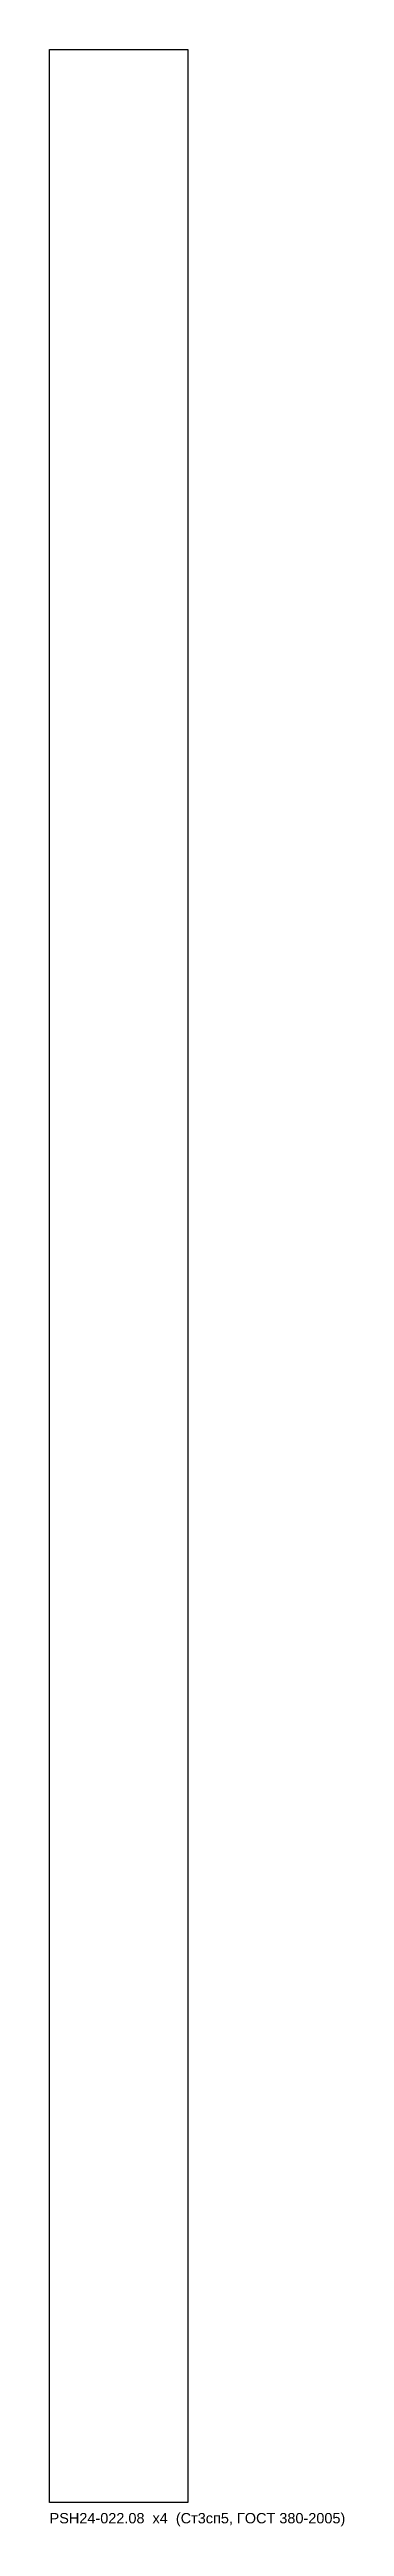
# Model space of a CAD drawing. Header units: millimetres. Extents: x 0 to 171, y -725 to 712.
import ezdxf

# ---------------------------------------------------------------- set-up
doc = ezdxf.new("R2010")
doc.units = ezdxf.units.MM
doc.layers.add('CUT', color=1, linetype='Continuous')
doc.layers.add('MARK', color=5, linetype='Continuous')
doc.styles.add('GOST', font='Arial')

msp = doc.modelspace()

# ---------------------------------------------------------------- linework, layer by layer
at = {"layer": 'CUT'}
for p, q in [((0, 711.5), (80, 711.5)), ((0, -711.5), (0, 711.5)), ((80, 711.5), (80, -711.5)), ((80, -711.5), (0, -711.5))]:
    msp.add_line(p, q, dxfattribs=at)

# ---------------------------------------------------------------- texts
at = {"layer": 'MARK', "style": 'GOST'}
msp.add_text('PSH24-022.08  x4  (Ст3сп5, ГОСТ 380-2005)', height=6, dxfattribs=at).set_placement((0, -723.5))

doc.saveas('drawing.dxf')
